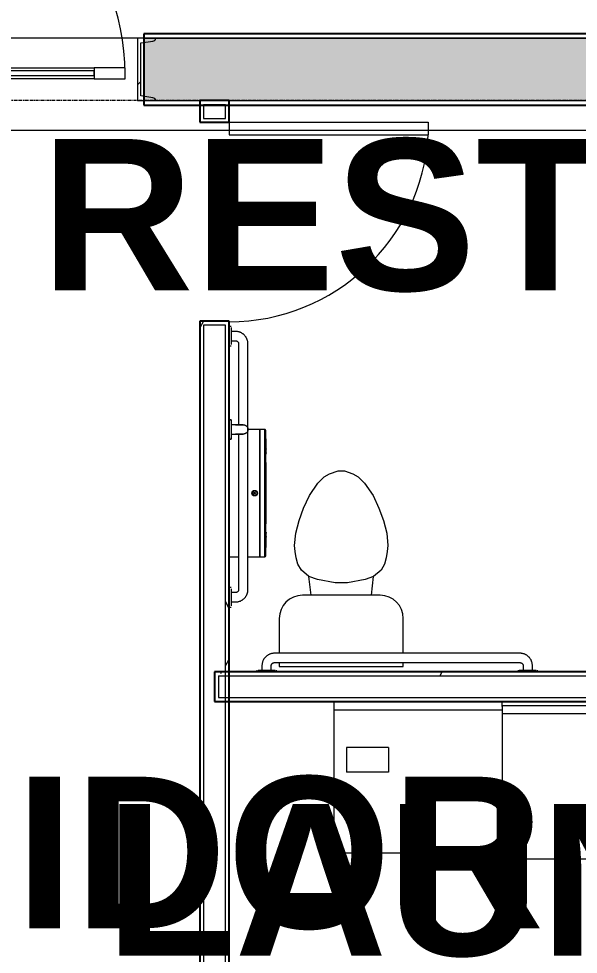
# Model space of a CAD drawing. Header units: inches. Extents: x 25557 to 33164, y -23509 to -20035.
# Drawn here: x 31073 to 31163, y -22506.8 to -22356.4 of the extents above; entities that cross this region are included whole.
import ezdxf

# ---------------------------------------------------------------- set-up
doc = ezdxf.new("R2010")
doc.units = ezdxf.units.IN
doc.header["$MEASUREMENT"] = 0
doc.linetypes.add('Grid Line 1_2_', pattern=[0.875, 0.5, -0.125, 0.125, -0.125])
for name, color, linetype, lineweight in [('A-DOOR', 31, 'Continuous', 9), ('A-WALL', 113, 'Continuous', 25), ('A-WALL-PATT', 111, 'Continuous', 25), ('G-ANNO-SYMB', 111, 'Continuous', 9), ('I-WALL', 2, 'Continuous', 9), ('L-SITE-WALL', 31, 'Continuous', 9), ('M-AREA-IDEN', 171, 'Continuous', 9), ('P-SANR-FIXT', 6, 'Continuous', 9), ('Q-SPCQ', 91, 'Continuous', 9), ('S-COLS', 52, 'Continuous', 9), ('S-GRID', 1, 'Continuous', 9)]:
    doc.layers.add(name, color=color, linetype=linetype, lineweight=lineweight)
doc.styles.add('Arial_B', font='arialbd.ttf', dxfattribs={"height": 24.354149})
pattern_1 = [(0, (5932.319, 0), (61.44, 15.36), [2.534, -43.546, 2.534, -43.546, -245.76]), (0, (5932.319, 0), (61.44, 15.36), [-92.16, 2.534, -89.626, 2.534, -43.546, -107.52]), (0, (5932.319, 0), (61.44, 15.36), [-230.4, 2.534, -28.186, 2.534, -74.266]), (120, (5955.359, 7.68), (-44.02215, 45.528601), [2.534, -43.546, 2.534, -43.546, -245.76]), (120, (5955.359, 7.68), (-44.02215, 45.528601), [-92.16, 2.534, -89.626, 2.534, -43.546, -107.52]), (120, (5955.359, 7.68), (-44.02215, 45.528601), [-230.4, 2.534, -28.186, 2.534, -74.266]), (240, (5963.039, 38.4), (-17.41785, -60.888601), [2.534, -43.546, 2.534, -43.546, -245.76]), (240, (5963.039, 38.4), (-17.41785, -60.888601), [-92.16, 2.534, -89.626, 2.534, -43.546, -107.52]), (240, (5963.039, 38.4), (-17.41785, -60.888601), [-230.4, 2.534, -28.186, 2.534, -74.266])]

# ---------------------------------------------------------------- blocks, each defined once
blk = doc.blocks.new('Toilet-Domestic-3D - Toilet-Domestic-3D-V52-Overall Floor Plan')
at = {"layer": 'P-SANR-FIXT', "color": 7}
for p, q in [((-3.74, 10), (-2.74, 11)), ((-2.74, 11), (-1.87, 11.5)), ((-1.87, 11.5), (-0.5, 12)), ((-0.5, 12), (0.5, 12)), ((0.5, 12), (1.87, 11.5)), ((1.87, 11.5), (2.74, 11)), ((2.74, 11), (3.74, 10)), ((-5.13, 8), (-3.74, 10)), ((3.74, 10), (5.13, 8)), ((-6.06, 6), (-5.13, 8)), ((5.13, 8), (6.06, 6)), ((-6.79, 4), (-6.06, 6)), ((6.06, 6), (6.79, 4)), ((-7.33, 1.99), (-6.79, 4)), ((6.79, 4), (7.33, 1.99)), ((-7.5, 0), (-7.33, 1.99)), ((7.33, 1.99), (7.5, 0)), ((-7.41, -1), (-7.5, 0)), ((-7.24, -2), (-7.41, -1)), ((7.41, -1), (7.24, -2)), ((7.5, 0), (7.41, -1)), ((-6.97, -3), (-7.24, -2)), ((-6.4, -4), (-6.97, -3)), ((6.97, -3), (6.4, -4)), ((7.24, -2), (6.97, -3)), ((-5.21, -5), (-6.4, -4)), ((6.4, -4), (5.21, -5)), ((-3.84, -5.5), (-5.21, -5)), ((-4.86, -8.02), (-5.21, -5)), ((-1, -6), (-3.84, -5.5)), ((1, -6), (-1, -6)), ((3.84, -5.5), (1, -6)), ((5.21, -5), (3.84, -5.5)), ((4.86, -8.02), (5.21, -5)), ((6.25, -8.02), (-6.25, -8.02)), ((-9.98, -11.75), (-9.98, -17.35)), ((9.98, -17.38), (9.98, -11.75)), ((-9.98, -18.85), (-9.98, -19.48)), ((-9.98, -19.48), (9.98, -19.48)), ((9.98, -19.48), (9.98, -18.83))]:
    blk.add_line(p, q, dxfattribs=at)
for centre, start, end in [((-6.25, -11.75), 90, 180), ((6.25, -11.75), 0, 90)]:
    blk.add_arc(centre, 3.73, start, end, dxfattribs=at)
blk = doc.blocks.new('817_Grab_Bars - 8170-001420-V53-Overall Floor Plan')
at = {"layer": 'Q-SPCQ', "color": 7}
for p, q in [((25501.23, -22643.55), (25500.52, -22643.55)), ((25501.52, -22642.74), (25501.23, -22642.74)), ((25501.23, -22644.3), (25501.23, -22642.95)), ((25500.52, -22645.05), (25501.23, -22645.05)), ((25501.23, -22645.66), (25501.23, -22644.3)), ((25498.52, -22645.55), (25498.52, -22685.05)), ((25500.02, -22685.05), (25500.02, -22645.55)), ((25501.23, -22645.87), (25501.52, -22645.87)), ((25501.23, -22685.55), (25500.52, -22685.55)), ((25501.52, -22684.74), (25501.23, -22684.74)), ((25501.23, -22686.3), (25501.23, -22684.95)), ((25500.52, -22687.05), (25501.23, -22687.05)), ((25501.23, -22687.66), (25501.23, -22686.3)), ((25501.23, -22687.87), (25501.52, -22687.87))]:
    blk.add_line(p, q, dxfattribs=at)
at = {"layer": 'Q-SPCQ', "color": 7, "flags": 128}
for points in [[(25500.52, -22643.55), (25500.44, -22643.55), (25500.36, -22643.56), (25500.28, -22643.57), (25500.2, -22643.58), (25500.12, -22643.59), (25500.04, -22643.61), (25499.96, -22643.63), (25499.89, -22643.65), (25499.81, -22643.68), (25499.74, -22643.71), (25499.66, -22643.74), (25499.59, -22643.78), (25499.52, -22643.82), (25499.45, -22643.86), (25499.39, -22643.9), (25499.32, -22643.95), (25499.26, -22644), (25499.2, -22644.05), (25499.14, -22644.1), (25499.08, -22644.16), (25499.03, -22644.22), (25498.97, -22644.28), (25498.92, -22644.34), (25498.88, -22644.41), (25498.83, -22644.47), (25498.79, -22644.54), (25498.75, -22644.61), (25498.72, -22644.68), (25498.68, -22644.75), (25498.65, -22644.83), (25498.62, -22644.9), (25498.6, -22644.98), (25498.58, -22645.06), (25498.56, -22645.13), (25498.54, -22645.21), (25498.53, -22645.29), (25498.52, -22645.37), (25498.52, -22645.45), (25498.52, -22645.53), (25498.52, -22645.55)], [(25500.02, -22645.55), (25500.02, -22645.53), (25500.02, -22645.51), (25500.02, -22645.49), (25500.02, -22645.47), (25500.03, -22645.45), (25500.03, -22645.43), (25500.03, -22645.41), (25500.04, -22645.4), (25500.05, -22645.38), (25500.05, -22645.36), (25500.06, -22645.34), (25500.07, -22645.32), (25500.08, -22645.3), (25500.09, -22645.29), (25500.1, -22645.27), (25500.11, -22645.25), (25500.13, -22645.24), (25500.14, -22645.22), (25500.15, -22645.21), (25500.17, -22645.19), (25500.18, -22645.18), (25500.2, -22645.17), (25500.21, -22645.16), (25500.23, -22645.14), (25500.25, -22645.13), (25500.26, -22645.12), (25500.28, -22645.11), (25500.3, -22645.1), (25500.32, -22645.09), (25500.33, -22645.09), (25500.35, -22645.08), (25500.37, -22645.07), (25500.39, -22645.07), (25500.41, -22645.06), (25500.43, -22645.06), (25500.45, -22645.06), (25500.47, -22645.05), (25500.49, -22645.05), (25500.51, -22645.05), (25500.52, -22645.05)], [(25498.52, -22685.05), (25498.52, -22685.13), (25498.52, -22685.21), (25498.53, -22685.29), (25498.54, -22685.37), (25498.56, -22685.45), (25498.57, -22685.53), (25498.59, -22685.61), (25498.62, -22685.68), (25498.64, -22685.76), (25498.67, -22685.83), (25498.71, -22685.9), (25498.74, -22685.98), (25498.78, -22686.05), (25498.82, -22686.12), (25498.86, -22686.18), (25498.91, -22686.25), (25498.96, -22686.31), (25499.01, -22686.37), (25499.07, -22686.43), (25499.12, -22686.49), (25499.18, -22686.54), (25499.24, -22686.59), (25499.3, -22686.64), (25499.37, -22686.69), (25499.43, -22686.74), (25499.5, -22686.78), (25499.57, -22686.82), (25499.64, -22686.85), (25499.72, -22686.89), (25499.79, -22686.92), (25499.87, -22686.94), (25499.94, -22686.97), (25500.02, -22686.99), (25500.1, -22687.01), (25500.18, -22687.02), (25500.25, -22687.04), (25500.33, -22687.04), (25500.41, -22687.05), (25500.49, -22687.05), (25500.52, -22687.05)], [(25500.52, -22685.55), (25500.5, -22685.55), (25500.48, -22685.55), (25500.46, -22685.55), (25500.44, -22685.55), (25500.42, -22685.54), (25500.4, -22685.54), (25500.38, -22685.53), (25500.36, -22685.53), (25500.34, -22685.52), (25500.32, -22685.51), (25500.3, -22685.51), (25500.28, -22685.5), (25500.27, -22685.49), (25500.25, -22685.48), (25500.23, -22685.47), (25500.22, -22685.45), (25500.2, -22685.44), (25500.19, -22685.43), (25500.17, -22685.42), (25500.16, -22685.4), (25500.14, -22685.39), (25500.13, -22685.37), (25500.12, -22685.36), (25500.11, -22685.34), (25500.09, -22685.32), (25500.08, -22685.31), (25500.07, -22685.29), (25500.07, -22685.27), (25500.06, -22685.25), (25500.05, -22685.23), (25500.04, -22685.22), (25500.04, -22685.2), (25500.03, -22685.18), (25500.03, -22685.16), (25500.02, -22685.14), (25500.02, -22685.12), (25500.02, -22685.1), (25500.02, -22685.08), (25500.02, -22685.06), (25500.02, -22685.05)]]:
    blk.add_lwpolyline(points, dxfattribs=at)
blk = doc.blocks.new('817_Grab_Bars - 8170-001420-V45-Overall Floor Plan')
at = {"layer": 'Q-SPCQ', "color": 7}
for p, q in [((25532.45, -22558.3), (25532.45, -22558.58)), ((25534.02, -22558.58), (25532.66, -22558.58)), ((25533.27, -22558.58), (25533.27, -22559.3)), ((25535.37, -22558.58), (25534.02, -22558.58)), ((25534.77, -22559.3), (25534.77, -22558.58)), ((25535.58, -22558.58), (25535.58, -22558.3)), ((25574.45, -22558.3), (25574.45, -22558.58)), ((25576.02, -22558.58), (25574.66, -22558.58)), ((25575.27, -22558.58), (25575.27, -22559.3)), ((25577.37, -22558.58), (25576.02, -22558.58)), ((25576.77, -22559.3), (25576.77, -22558.58)), ((25577.58, -22558.58), (25577.58, -22558.3)), ((25560.36, -22559.8), (25535.27, -22559.8)), ((25574.77, -22559.8), (25561.67, -22559.8)), ((25535.27, -22561.3), (25574.77, -22561.3))]:
    blk.add_line(p, q, dxfattribs=at)
at = {"layer": 'Q-SPCQ', "color": 7, "flags": 128}
for points in [[(25533.27, -22559.3), (25533.27, -22559.38), (25533.27, -22559.46), (25533.28, -22559.54), (25533.29, -22559.62), (25533.31, -22559.7), (25533.32, -22559.78), (25533.34, -22559.86), (25533.37, -22559.93), (25533.39, -22560.01), (25533.42, -22560.08), (25533.46, -22560.15), (25533.49, -22560.23), (25533.53, -22560.3), (25533.57, -22560.37), (25533.61, -22560.43), (25533.66, -22560.5), (25533.71, -22560.56), (25533.76, -22560.62), (25533.82, -22560.68), (25533.87, -22560.74), (25533.93, -22560.79), (25533.99, -22560.84), (25534.05, -22560.89), (25534.12, -22560.94), (25534.18, -22560.99), (25534.25, -22561.03), (25534.32, -22561.07), (25534.39, -22561.1), (25534.47, -22561.14), (25534.54, -22561.17), (25534.62, -22561.19), (25534.69, -22561.22), (25534.77, -22561.24), (25534.85, -22561.26), (25534.93, -22561.27), (25535, -22561.29), (25535.08, -22561.29), (25535.16, -22561.3), (25535.24, -22561.3), (25535.27, -22561.3)], [(25535.27, -22559.8), (25535.25, -22559.8), (25535.23, -22559.8), (25535.21, -22559.8), (25535.19, -22559.8), (25535.17, -22559.79), (25535.15, -22559.79), (25535.13, -22559.78), (25535.11, -22559.78), (25535.09, -22559.77), (25535.07, -22559.76), (25535.05, -22559.76), (25535.03, -22559.75), (25535.02, -22559.74), (25535, -22559.73), (25534.98, -22559.72), (25534.97, -22559.7), (25534.95, -22559.69), (25534.94, -22559.68), (25534.92, -22559.67), (25534.91, -22559.65), (25534.89, -22559.64), (25534.88, -22559.62), (25534.87, -22559.61), (25534.86, -22559.59), (25534.84, -22559.57), (25534.83, -22559.56), (25534.82, -22559.54), (25534.82, -22559.52), (25534.81, -22559.5), (25534.8, -22559.48), (25534.79, -22559.47), (25534.79, -22559.45), (25534.78, -22559.43), (25534.78, -22559.41), (25534.77, -22559.39), (25534.77, -22559.37), (25534.77, -22559.35), (25534.77, -22559.33), (25534.77, -22559.31), (25534.77, -22559.3)], [(25574.77, -22561.3), (25574.85, -22561.3), (25574.93, -22561.3), (25575, -22561.29), (25575.08, -22561.28), (25575.16, -22561.26), (25575.24, -22561.25), (25575.32, -22561.22), (25575.39, -22561.2), (25575.47, -22561.17), (25575.54, -22561.14), (25575.62, -22561.11), (25575.69, -22561.08), (25575.76, -22561.04), (25575.83, -22561), (25575.89, -22560.95), (25575.96, -22560.91), (25576.02, -22560.86), (25576.08, -22560.81), (25576.14, -22560.75), (25576.2, -22560.7), (25576.25, -22560.64), (25576.31, -22560.58), (25576.36, -22560.51), (25576.4, -22560.45), (25576.45, -22560.38), (25576.49, -22560.32), (25576.53, -22560.25), (25576.57, -22560.17), (25576.6, -22560.1), (25576.63, -22560.03), (25576.66, -22559.95), (25576.68, -22559.88), (25576.7, -22559.8), (25576.72, -22559.72), (25576.74, -22559.64), (25576.75, -22559.56), (25576.76, -22559.48), (25576.76, -22559.4), (25576.77, -22559.32), (25576.77, -22559.3)], [(25575.27, -22559.3), (25575.26, -22559.32), (25575.26, -22559.34), (25575.26, -22559.36), (25575.26, -22559.38), (25575.26, -22559.4), (25575.25, -22559.42), (25575.25, -22559.44), (25575.24, -22559.46), (25575.23, -22559.48), (25575.23, -22559.5), (25575.22, -22559.52), (25575.21, -22559.53), (25575.2, -22559.55), (25575.19, -22559.57), (25575.18, -22559.59), (25575.17, -22559.6), (25575.15, -22559.62), (25575.14, -22559.63), (25575.13, -22559.65), (25575.11, -22559.66), (25575.1, -22559.68), (25575.08, -22559.69), (25575.07, -22559.7), (25575.05, -22559.71), (25575.04, -22559.72), (25575.02, -22559.73), (25575, -22559.74), (25574.98, -22559.75), (25574.96, -22559.76), (25574.95, -22559.77), (25574.93, -22559.78), (25574.91, -22559.78), (25574.89, -22559.79), (25574.87, -22559.79), (25574.85, -22559.8), (25574.83, -22559.8), (25574.81, -22559.8), (25574.79, -22559.8), (25574.77, -22559.8), (25574.77, -22559.8)]]:
    blk.add_lwpolyline(points, dxfattribs=at)
blk = doc.blocks.new('Dispenser-Toilet_Tissue-Frost_Products_LTD_-Jumbo-169 - Steel-Brushed-Stainless_Steel-V49-Overall Floor Plan')
at = {"layer": 'Q-SPCQ', "color": 10, "lineweight": 13}
for p, q in [((25540.52, -22558.3), (25540.52, -22559.81)), ((25540.52, -22561.3), (25540.52, -22563.14)), ((25550.72, -22562.21), (25550.72, -22562.54)), ((25550.81, -22562.21), (25550.72, -22562.21)), ((25550.72, -22562.54), (25550.81, -22562.54)), ((25550.81, -22562.54), (25550.81, -22562.21)), ((25561.01, -22563.14), (25561.01, -22561.28)), ((25561.01, -22563.14), (25540.52, -22563.14)), ((25540.57, -22563.23), (25540.52, -22563.23)), ((25540.52, -22563.23), (25540.52, -22564)), ((25540.52, -22564), (25561.01, -22564)), ((25540.57, -22563.2), (25560.95, -22563.2)), ((25540.57, -22563.2), (25540.57, -22563.23)), ((25560.95, -22563.23), (25540.57, -22563.23)), ((25540.67, -22564.16), (25542.03, -22564.16)), ((25542.03, -22564.16), (25559.5, -22564.16)), ((25544.52, -22564.16), (25545.83, -22564.16)), ((25555.7, -22564.16), (25557.01, -22564.16)), ((25559.5, -22564.16), (25560.85, -22564.16)), ((25560.95, -22563.23), (25560.95, -22563.2)), ((25561.01, -22563.23), (25560.95, -22563.23)), ((25561.01, -22564), (25561.01, -22563.23)), ((25542.19, -22564.26), (25544.36, -22564.26)), ((25546.01, -22564.26), (25555.52, -22564.26)), ((25557.17, -22564.26), (25559.34, -22564.26))]:
    blk.add_line(p, q, dxfattribs=at)
for radius in [0.438, 0.358]:
    blk.add_circle((25550.76, -22562.38), radius, dxfattribs=at)
for centre, radius, start, end in [((25540.58, -22563.14), 0.0601, 180, 267.3185), ((25540.68, -22564), 0.16, 180, 269.0019), ((25542.19, -22564.08), 0.18, 206.3878, 270), ((25543.74, -22564.15), 0.118, 187.6431, 259.1884), ((25543.74, -22564.11), 0.151, 272.679, 340.3653), ((25543.77, -22564.08), 0.18, 270, 333.6084), ((25543.76, -22564.11), 0.151, 273.1667, 340.3726), ((25544.34, -22564.15), 0.119, 188.4805, 259.9599), ((25544.34, -22564.11), 0.151, 272.679, 340.3659), ((25544.35, -22564.11), 0.151, 272.679, 340.3659), ((25544.36, -22564.08), 0.18, 270, 333.6122), ((25546.01, -22564.04), 0.22, 213.0557, 270), ((25555.52, -22564.04), 0.22, 270, 326.9443), ((25557.17, -22564.08), 0.18, 206.3878, 270), ((25557.18, -22564.11), 0.151, 199.6341, 267.321), ((25557.19, -22564.11), 0.151, 199.6341, 267.321), ((25557.19, -22564.15), 0.119, 280.0401, 351.5195), ((25557.76, -22564.08), 0.18, 206.3878, 270), ((25557.77, -22564.11), 0.151, 199.6341, 266.8331), ((25557.79, -22564.11), 0.151, 199.6341, 267.321), ((25557.79, -22564.15), 0.118, 280.8116, 352.3569), ((25559.34, -22564.08), 0.18, 270, 333.6122), ((25560.85, -22564), 0.16, 270, 0), ((25560.95, -22563.14), 0.06, 270, 0)]:
    blk.add_arc(centre, radius, start, end, dxfattribs=at)
blk = doc.blocks.new('817_Grab_Bars - 8170-001180-V63-Overall Floor Plan')
at = {"layer": 'Q-SPCQ', "color": 7}
for p, q in [((25174.8, -22420.87), (25174.52, -22420.87)), ((25174.8, -22420.87), (25174.52, -22420.87)), ((25174.8, -22420.87), (25174.8, -22423.99)), ((25174.8, -22421.07), (25174.8, -22420.87)), ((25174.8, -22420.87), (25174.8, -22421.07)), ((25174.8, -22421.07), (25174.8, -22420.87)), ((25175.52, -22421.68), (25174.8, -22421.68)), ((25175.52, -22421.68), (25174.8, -22421.68)), ((25174.52, -22423.99), (25174.8, -22423.99)), ((25174.52, -22423.99), (25174.8, -22423.99)), ((25174.8, -22423.18), (25175.52, -22423.18)), ((25174.8, -22423.18), (25175.52, -22423.18)), ((25174.8, -22423.87), (25174.8, -22423.78)), ((25174.8, -22423.78), (25174.8, -22423.87)), ((25174.8, -22423.87), (25174.8, -22423.78))]:
    blk.add_line(p, q, dxfattribs=at)
at = {"layer": 'Q-SPCQ', "color": 7, "flags": 128}
for points in [[(25176.77, -22421.68), (25176.76, -22421.68), (25176.76, -22421.68), (25176.76, -22421.68), (25176.75, -22421.68), (25176.74, -22421.68), (25176.73, -22421.68), (25176.72, -22421.68), (25176.7, -22421.68), (25176.69, -22421.68), (25176.67, -22421.68), (25176.65, -22421.68), (25176.62, -22421.68), (25176.6, -22421.68), (25176.57, -22421.68), (25176.55, -22421.68), (25176.52, -22421.68), (25176.49, -22421.68), (25176.45, -22421.68), (25176.42, -22421.68), (25176.39, -22421.68), (25176.35, -22421.68), (25176.31, -22421.68), (25176.27, -22421.68), (25176.23, -22421.68), (25176.19, -22421.68), (25176.15, -22421.68), (25176.1, -22421.68), (25176.06, -22421.68), (25176.01, -22421.68), (25175.97, -22421.68), (25175.92, -22421.68), (25175.87, -22421.68), (25175.83, -22421.68), (25175.78, -22421.68), (25175.73, -22421.68), (25175.68, -22421.68), (25175.63, -22421.68), (25175.58, -22421.68), (25175.53, -22421.68), (25175.52, -22421.68)], [(25175.52, -22421.68), (25175.57, -22421.68), (25175.62, -22421.68), (25175.66, -22421.68), (25175.71, -22421.68), (25175.76, -22421.68), (25175.81, -22421.68), (25175.86, -22421.68), (25175.91, -22421.68), (25175.96, -22421.68), (25176, -22421.68), (25176.05, -22421.68), (25176.09, -22421.68), (25176.14, -22421.68), (25176.18, -22421.68), (25176.22, -22421.68), (25176.26, -22421.68), (25176.3, -22421.68), (25176.34, -22421.68), (25176.38, -22421.68), (25176.41, -22421.68), (25176.45, -22421.68), (25176.48, -22421.68), (25176.51, -22421.68), (25176.54, -22421.68), (25176.57, -22421.68), (25176.59, -22421.68), (25176.62, -22421.68), (25176.64, -22421.68), (25176.66, -22421.68), (25176.68, -22421.68), (25176.7, -22421.68), (25176.71, -22421.68), (25176.73, -22421.68), (25176.74, -22421.68), (25176.75, -22421.68), (25176.75, -22421.68), (25176.76, -22421.68), (25176.76, -22421.68), (25176.77, -22421.68)], [(25176.77, -22421.68), (25176.8, -22421.68), (25176.83, -22421.68), (25176.86, -22421.68), (25176.88, -22421.69), (25176.91, -22421.69), (25176.94, -22421.7), (25176.97, -22421.71), (25177, -22421.72), (25177.03, -22421.73), (25177.06, -22421.74), (25177.08, -22421.75), (25177.11, -22421.76), (25177.14, -22421.78), (25177.16, -22421.79), (25177.19, -22421.81), (25177.21, -22421.83), (25177.24, -22421.84), (25177.26, -22421.86), (25177.28, -22421.88), (25177.3, -22421.91), (25177.32, -22421.93), (25177.34, -22421.95), (25177.36, -22421.97), (25177.38, -22422), (25177.4, -22422.02), (25177.41, -22422.05), (25177.43, -22422.07), (25177.44, -22422.1), (25177.45, -22422.13), (25177.46, -22422.16), (25177.47, -22422.18), (25177.48, -22422.21), (25177.49, -22422.24), (25177.5, -22422.27), (25177.5, -22422.3), (25177.51, -22422.33), (25177.51, -22422.36), (25177.51, -22422.39), (25177.52, -22422.42), (25177.52, -22422.43)], [(25177.52, -22422.43), (25177.51, -22422.46), (25177.51, -22422.49), (25177.51, -22422.52), (25177.51, -22422.55), (25177.5, -22422.58), (25177.49, -22422.61), (25177.49, -22422.64), (25177.48, -22422.66), (25177.47, -22422.69), (25177.46, -22422.72), (25177.44, -22422.75), (25177.43, -22422.77), (25177.42, -22422.8), (25177.4, -22422.83), (25177.38, -22422.85), (25177.37, -22422.88), (25177.35, -22422.9), (25177.33, -22422.92), (25177.31, -22422.94), (25177.29, -22422.97), (25177.27, -22422.99), (25177.24, -22423.01), (25177.22, -22423.02), (25177.2, -22423.04), (25177.17, -22423.06), (25177.14, -22423.07), (25177.12, -22423.09), (25177.09, -22423.1), (25177.06, -22423.12), (25177.04, -22423.13), (25177.01, -22423.14), (25176.98, -22423.15), (25176.95, -22423.15), (25176.92, -22423.16), (25176.89, -22423.17), (25176.86, -22423.17), (25176.83, -22423.17), (25176.8, -22423.18), (25176.77, -22423.18), (25176.77, -22423.18)], [(25175.52, -22423.18), (25175.57, -22423.18), (25175.62, -22423.18), (25175.66, -22423.18), (25175.71, -22423.18), (25175.76, -22423.18), (25175.81, -22423.18), (25175.86, -22423.18), (25175.91, -22423.18), (25175.96, -22423.18), (25176, -22423.18), (25176.05, -22423.18), (25176.09, -22423.18), (25176.14, -22423.18), (25176.18, -22423.18), (25176.22, -22423.18), (25176.26, -22423.18), (25176.3, -22423.18), (25176.34, -22423.18), (25176.38, -22423.18), (25176.41, -22423.18), (25176.45, -22423.18), (25176.48, -22423.18), (25176.51, -22423.18), (25176.54, -22423.18), (25176.57, -22423.18), (25176.59, -22423.18), (25176.62, -22423.18), (25176.64, -22423.18), (25176.66, -22423.18), (25176.68, -22423.18), (25176.7, -22423.18), (25176.71, -22423.18), (25176.73, -22423.18), (25176.74, -22423.18), (25176.75, -22423.18), (25176.75, -22423.18), (25176.76, -22423.18), (25176.76, -22423.18), (25176.77, -22423.18)], [(25176.77, -22423.18), (25176.76, -22423.18), (25176.76, -22423.18), (25176.76, -22423.18), (25176.75, -22423.18), (25176.74, -22423.18), (25176.73, -22423.18), (25176.72, -22423.18), (25176.7, -22423.18), (25176.69, -22423.18), (25176.67, -22423.18), (25176.65, -22423.18), (25176.62, -22423.18), (25176.6, -22423.18), (25176.57, -22423.18), (25176.55, -22423.18), (25176.52, -22423.18), (25176.49, -22423.18), (25176.45, -22423.18), (25176.42, -22423.18), (25176.39, -22423.18), (25176.35, -22423.18), (25176.31, -22423.18), (25176.27, -22423.18), (25176.23, -22423.18), (25176.19, -22423.18), (25176.15, -22423.18), (25176.1, -22423.18), (25176.06, -22423.18), (25176.01, -22423.18), (25175.97, -22423.18), (25175.92, -22423.18), (25175.87, -22423.18), (25175.83, -22423.18), (25175.78, -22423.18), (25175.73, -22423.18), (25175.68, -22423.18), (25175.63, -22423.18), (25175.58, -22423.18), (25175.53, -22423.18), (25175.52, -22423.18)]]:
    blk.add_lwpolyline(points, dxfattribs=at)
blk = doc.blocks.new('Locker Rooms and Restrooms_rvt-2-Overall Floor Plan')
at = {"layer": 'A-WALL-PATT', "lineweight": 9}
h = blk.add_hatch(dxfattribs=at)
h.set_pattern_fill('FP_15', style=0, pattern_type=2)
h.set_pattern_definition(pattern_1)
h.paths.add_polyline_path([(25172.77, -22465.55), (25172.77, -22462.05), (25262.02, -22462.05), (25262.02, -22461.43), (25172.14, -22461.43), (25172.14, -22465.55)], flags=0)
h.paths.add_polyline_path([(25266.05, -22462.05), (25266.05, -22461.43), (25265.52, -22461.43), (25265.52, -22462.05)], flags=0)
h = blk.add_hatch(dxfattribs=at)
h.set_pattern_fill('FP_15', style=0, pattern_type=2)
h.set_pattern_definition(pattern_1)
h.paths.add_polyline_path([(25223.52, -22466.18), (25266.05, -22466.18), (25266.05, -22465.55), (25172.14, -22465.55), (25172.14, -22466.18), (25206.24, -22466.18)], flags=0)
at = {"layer": 'A-WALL', "color": 7, "lineweight": 9}
for p, q in [((25172.77, -22462.05), (25172.77, -22465.55)), ((25172.77, -22462.05), (25262.02, -22462.05)), ((25172.77, -22465.55), (25266.05, -22465.55))]:
    blk.add_line(p, q, dxfattribs=at)
at = {"layer": 'I-WALL', "color": 250, "lineweight": 25}
for p, q in [((25261.39, -22461.43), (25172.14, -22461.43)), ((25172.14, -22461.43), (25172.14, -22462.05)), ((25172.14, -22462.05), (25172.14, -22465.55)), ((25172.14, -22465.55), (25172.14, -22466.18)), ((25172.14, -22466.18), (25266.05, -22466.18))]:
    blk.add_line(p, q, dxfattribs=at)
at = {"lineweight": 9}
for name, p, rotation in [('817_Grab_Bars - 8170-001420-V45-Overall Floor Plan', (2616.21, -47983.44), 89.99999999999967), ('Dispenser-Toilet_Tissue-Frost_Products_LTD_-Jumbo-169 - Steel-Brushed-Stainless_Steel-V49-Overall Floor Plan', (2616.21, -47983.44), 89.99999999999967), ('817_Grab_Bars - 8170-001420-V53-Overall Floor Plan', (47866.82, 3040.09), 270)]:
    blk.add_blockref(name, p, dxfattribs=dict(at, rotation=rotation))
for name, p in [('817_Grab_Bars - 8170-001180-V63-Overall Floor Plan', (0, 0)), ('Toilet-Domestic-3D - Toilet-Domestic-3D-V52-Overall Floor Plan', (25192.52, -22441.08))]:
    blk.add_blockref(name, p, dxfattribs=at)
blk = doc.blocks.new('Single-Flush - 32_ x 84_-460923-Overall Floor Plan')
at = {"layer": 'A-DOOR', "lineweight": 13}
for p, q in [((14, -2.37), (14, -34.38)), ((16, -2.37), (14, -2.37)), ((16, -2.37), (16, -34.38)), ((16, -34.38), (14, -34.38))]:
    blk.add_line(p, q, dxfattribs=at)
at = {"layer": 'A-DOOR'}
blk.add_arc((16, -2.37), 32.07, 180, 266.4241, dxfattribs=at)
blk = doc.blocks.new('Washing Machine - 26_x26_ - Private-V9-Overall Floor Plan')
at = {"layer": 'P-SANR-FIXT'}
for p, q in [((0.62, 13), (1.31, 13)), ((1.31, 13), (1.41, 13)), ((1.31, 13), (1.31, -13)), ((2.59, 13), (2.59, -13)), ((25, 13), (26, 13)), ((26, 13), (26, -13)), ((1.31, -13), (0.62, -13)), ((1.41, -13), (1.31, -13)), ((26, -13), (25, -13))]:
    blk.add_line(p, q, dxfattribs=at)
blk = doc.blocks.new('Dryer - 27_ x 25_ x 35_-V10-Overall Floor Plan')
at = {"layer": 'Q-SPCQ'}
for p, q in [((1.42, 0.11), (28.42, 0.11)), ((1.42, -23.48), (1.42, 0.11)), ((28.42, 0.11), (28.42, -24.26)), ((19.67, -12.89), (26.42, -12.89)), ((19.67, -16.89), (19.67, -12.89)), ((26.42, -16.89), (26.42, -12.89)), ((19.67, -16.89), (26.42, -16.89)), ((1.42, -22.89), (28.42, -22.89))]:
    blk.add_line(p, q, dxfattribs=at)
blk = doc.blocks.new('Door_Single_Storefront - one-1317095-Overall Floor Plan')
at = {"layer": 'A-DOOR'}
for p, q in [((-18, 36), (-18, 0)), ((-13, 1), (-18, 1)), ((-13, -0.75), (-13, 1)), ((-13, 1), (13, 1)), ((13, 0.5), (-13, 0.5)), ((-13, 0.5), (-13, -0.25)), ((18, 1), (13, 1)), ((13, 1), (13, -0.75)), ((13, -0.25), (13, 0.5)), ((18, -0.75), (18, 1)), ((-18, -0.75), (-13, -0.75)), ((-13, -0.25), (13, -0.25)), ((13, -0.75), (-13, -0.75)), ((13, -0.75), (18, -0.75))]:
    blk.add_line(p, q, dxfattribs=at)
blk.add_arc((-18, 0), 36, 360, 90, dxfattribs=at)

msp = doc.modelspace()

# ---------------------------------------------------------------- hatches: boundary and pattern name
at = {"layer": 'A-WALL-PATT', "lineweight": 9}
h = msp.add_hatch(dxfattribs=at)
h.set_pattern_fill('FP_16', color=256, style=0, pattern_type=2)
h.set_pattern_definition([(161.57, (5933.279, 0.96), (-7.6802237, -0.0009796), [0, -54.643, 6.067, 0]), (18.43, (5931.359, 0.96), (-7.6802237, 0.0009796), [0, -54.643, 6.067, 0]), (108.43, (5933.279, 0.96), (3.8382953, -19.20136532), [18.211, -42.499]), (71.57, (5931.359, 0.96), (3.8382953, 19.20136532), [18.211, -42.499])])
h.paths.add_polyline_path([(31671.83, -22369.55), (31671.83, -22359.55), (31495.08, -22359.55), (31495.08, -22369.55)], flags=0)
h.paths.add_polyline_path([(31414.58, -22369.55), (31414.58, -22359.55), (31093.08, -22359.55), (31093.08, -22369.55), (31328.63, -22369.55)], flags=0)
h.paths.add_polyline_path([(31051.08, -22369.55), (31051.08, -22359.55), (30851.83, -22359.55), (30851.83, -22369.55), (30913.92, -22369.55)], flags=0)
h.paths.add_polyline_path([(30775.21, -22369.55), (30775.21, -22359.55), (30562.33, -22359.55), (30562.33, -22369.55), (30741.13, -22369.55)], flags=0)
h.paths.add_polyline_path([(28731.71, -22369.55), (28731.71, -22359.55), (28703.71, -22359.55), (28703.71, -22369.55)], flags=0)
h = msp.add_hatch(dxfattribs=at)
h.set_pattern_fill('FP_15', color=256, style=0, pattern_type=2)
h.set_pattern_definition(pattern_1)
h.paths.add_polyline_path([(31102.08, -22787.3), (31102.71, -22787.3), (31102.71, -22627.05), (31102.08, -22627.05), (31102.08, -22786.55)], flags=0)
h.paths.add_polyline_path([(31102.08, -22623.55), (31102.71, -22623.55), (31102.71, -22602.68), (31104.46, -22602.68), (31104.46, -22602.05), (31102.08, -22602.05), (31102.08, -22622.93)], flags=0)
h.paths.add_polyline_path([(31104.46, -22566.05), (31104.46, -22565.43), (31102.71, -22565.43), (31102.71, -22553.68), (31104.46, -22553.68), (31104.46, -22553.05), (31102.08, -22553.05), (31102.08, -22566.05)], flags=0)
h.paths.add_polyline_path([(31102.08, -22517.05), (31104.46, -22517.05), (31104.46, -22516.43), (31102.71, -22516.43), (31102.71, -22405.68), (31104.46, -22405.68), (31104.46, -22405.05), (31102.08, -22405.05), (31102.08, -22491.62)], flags=0)
h.paths.add_polyline_path([(31104.46, -22373.05), (31104.46, -22372.43), (31102.71, -22372.43), (31102.71, -22369.55), (31102.08, -22369.55), (31102.08, -22373.05)], flags=0)
h = msp.add_hatch(dxfattribs=at)
h.set_pattern_fill('FP_15', color=256, style=0, pattern_type=2)
h.set_pattern_definition(pattern_1)
h.paths.add_polyline_path([(31106.21, -22787.3), (31106.83, -22787.3), (31106.83, -22602.05), (31104.46, -22602.05), (31104.46, -22602.68), (31106.21, -22602.68), (31106.21, -22786.55)], flags=0)
h.paths.add_polyline_path([(31104.46, -22566.05), (31106.83, -22566.05), (31106.83, -22561.05), (31106.21, -22561.05), (31106.21, -22565.43), (31104.46, -22565.43)], flags=0)
h.paths.add_polyline_path([(31106.83, -22557.55), (31106.83, -22553.05), (31104.46, -22553.05), (31104.46, -22553.68), (31106.21, -22553.68), (31106.21, -22557.55)], flags=0)
h.paths.add_polyline_path([(31104.46, -22517.05), (31106.83, -22517.05), (31106.83, -22405.05), (31104.46, -22405.05), (31104.46, -22405.68), (31106.21, -22405.68), (31106.21, -22516.43), (31104.46, -22516.43)], flags=0)
h.paths.add_polyline_path([(31104.46, -22373.05), (31106.83, -22373.05), (31106.83, -22369.55), (31102.71, -22369.55), (31102.71, -22370.18), (31106.21, -22370.18), (31106.21, -22372.43), (31104.46, -22372.43)], flags=0)
at = {"layer": 'S-COLS'}
h = msp.add_hatch(dxfattribs=at)
h.set_pattern_fill('FP_13', color=256, style=0, pattern_type=2)
h.set_pattern_definition([(45, (5932.32, 0), (-19.00703, 19.00703), []), (45, (5932.32, 28.8), (-19.00703, 19.00703), [])])
h.paths.add_polyline_path([(31092.08, -22369.55), (31094.97, -22369.55), (31094.85, -22369.24), (31094.54, -22369.12), (31092.61, -22368.81), (31092.61, -22360.29), (31094.85, -22359.86), (31094.97, -22359.55), (31092.08, -22359.55)], flags=0)

# ---------------------------------------------------------------- linework, layer by layer
at = {"layer": 'A-WALL', "lineweight": 9}
for p, q in [((31093.08, -22359.55), (31414.58, -22359.55)), ((31093.08, -22369.55), (31414.58, -22369.55)), ((31102.71, -22370.18), (31106.21, -22370.18)), ((31102.71, -22370.18), (31102.71, -22372.43)), ((31106.21, -22372.43), (31106.21, -22370.18)), ((31102.71, -22372.43), (31106.21, -22372.43)), ((31102.71, -22405.68), (31102.71, -22516.43)), ((31106.21, -22405.68), (31102.71, -22405.68)), ((31106.21, -22516.43), (31106.21, -22405.68))]:
    msp.add_line(p, q, dxfattribs=at)
at = {"layer": 'G-ANNO-SYMB'}
msp.add_line((32245.84, -22374.36), (27929.61, -22374.36), dxfattribs=at)
at = {"layer": 'I-WALL', "lineweight": 25}
for p, q in [((31106.83, -22369.55), (31102.08, -22369.55)), ((31102.08, -22369.55), (31102.08, -22373.05)), ((31106.83, -22373.05), (31106.83, -22369.55)), ((31102.08, -22373.05), (31106.83, -22373.05)), ((31106.83, -22405.05), (31102.08, -22405.05)), ((31102.08, -22405.05), (31102.08, -22517.05)), ((31106.83, -22517.05), (31106.83, -22405.05))]:
    msp.add_line(p, q, dxfattribs=at)
at = {"layer": 'L-SITE-WALL', "lineweight": 25}
for p, q in [((31414.58, -22358.8), (31093.08, -22358.8)), ((31093.08, -22358.8), (31093.08, -22370.3)), ((31093.08, -22370.3), (31235.33, -22370.3))]:
    msp.add_line(p, q, dxfattribs=at)
at = {"layer": 'S-COLS', "lineweight": 15}
for p, q in [((31094.97, -22359.55), (31092.08, -22359.55)), ((31092.08, -22359.55), (31092.08, -22369.55)), ((31092.61, -22360.29), (31094.54, -22359.99)), ((31092.61, -22368.81), (31092.61, -22360.29)), ((31092.08, -22369.55), (31094.97, -22369.55)), ((31094.54, -22369.12), (31092.61, -22368.81))]:
    msp.add_line(p, q, dxfattribs=at)
for centre, start, end in [((31094.54, -22359.55), 270, 0), ((31094.54, -22369.55), 0, 90)]:
    msp.add_arc(centre, 0.436, start, end, dxfattribs=at)
at = {"layer": 'S-GRID', "linetype": 'Grid Line 1_2_'}
for p, q in [((32651.38, -22359.55), (28585.83, -22359.55)), ((33029.79, -22359.55), (28669.83, -22359.55)), ((32933.79, -22369.55), (28669.83, -22369.55))]:
    msp.add_line(p, q, dxfattribs=at)

# ---------------------------------------------------------------- block references
at = {"lineweight": 5}
msp.add_blockref('Locker Rooms and Restrooms_rvt-2-Overall Floor Plan', (5932.32, 0), dxfattribs=at)
at = {"layer": 'A-DOOR'}
msp.add_blockref('Door_Single_Storefront - one-1317095-Overall Floor Plan', (31072.08, -22365.3), dxfattribs=at)
at = {"layer": 'A-DOOR', "rotation": 90}
msp.add_blockref('Single-Flush - 32_ x 84_-460923-Overall Floor Plan', (31104.46, -22389.05), dxfattribs=at)
at = {"layer": 'P-SANR-FIXT', "rotation": 270}
msp.add_blockref('Washing Machine - 26_x26_ - Private-V9-Overall Floor Plan', (31163.71, -22465.55), dxfattribs=at)
at = {"layer": 'Q-SPCQ', "rotation": 180}
msp.add_blockref('Dryer - 27_ x 25_ x 35_-V10-Overall Floor Plan', (31152.13, -22490.44), dxfattribs=at)

# ---------------------------------------------------------------- texts
at = {"layer": 'M-AREA-IDEN', "char_height": 24.354, "attachment_point": 2, "line_spacing_factor": 0.938532, "style": 'Arial_B'}
for s, insert, width in [('RESTROOM', (31174.82, -22375.74), 228.096), ('CORRIDOR', (31064.86, -22478.27), 215.136), ('LAUNDRY\\PROOM', (31170.04, -22482.67), 192.096)]:
    msp.add_mtext(s, dxfattribs=dict(at, insert=insert, width=width))

doc.saveas('drawing.dxf')
